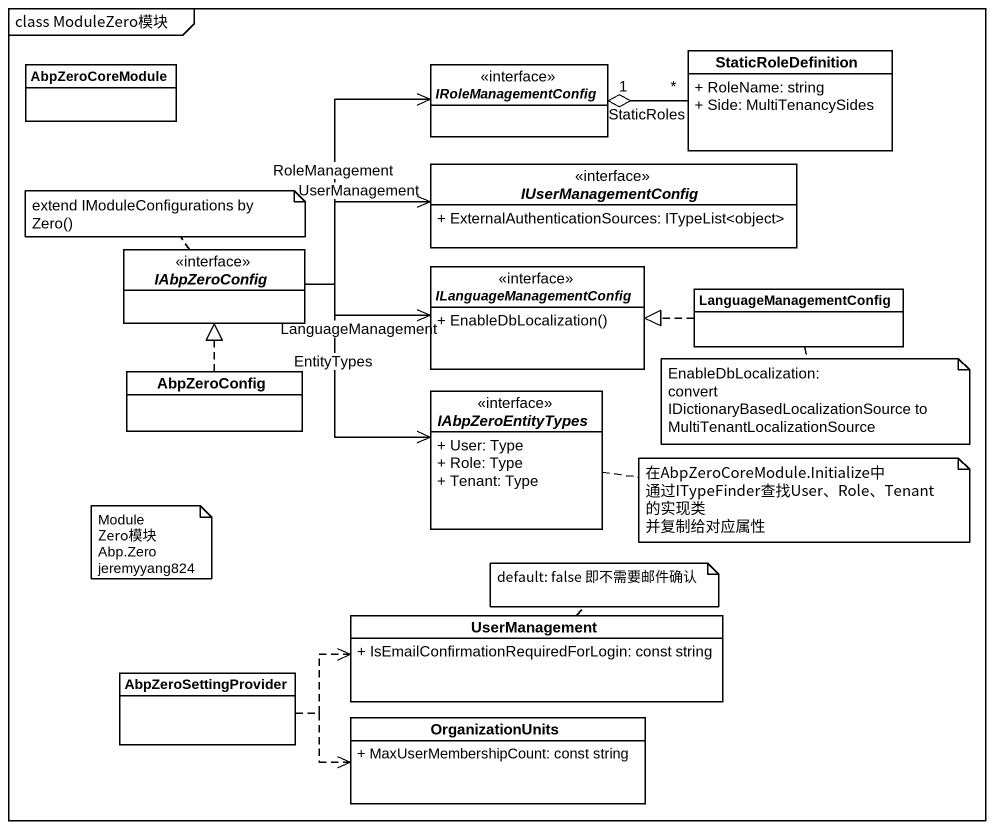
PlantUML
@startuml
mainframe class ModuleZero模块
hide circle
hide empty members
skinparam classAttributeIconSize 0
class StaticRoleDefinition {
  + RoleName: string
  + Side: MultiTenancySides
}
class AbpZeroCoreModule
interface IRoleManagementConfig
interface IUserManagementConfig {
  + ExternalAuthenticationSources: ITypeList<object>
}
interface IAbpZeroConfig
interface ILanguageManagementConfig {
  + EnableDbLocalization()
}
class LanguageManagementConfig
class AbpZeroConfig
interface IAbpZeroEntityTypes {
  + User: Type
  + Role: Type
  + Tenant: Type
}
class UserManagement {
  + IsEmailConfirmationRequiredForLogin: const string
}
class AbpZeroSettingProvider
class OrganizationUnits {
  + MaxUserMembershipCount: const string
}
StaticRoleDefinition "*" -left-o "1" IRoleManagementConfig : StaticRoles
IAbpZeroConfig -up-> IRoleManagementConfig : RoleManagement
IAbpZeroConfig -right-> IUserManagementConfig : UserManagement
IAbpZeroConfig -right-> ILanguageManagementConfig : LanguageManagement
IAbpZeroConfig -right-> IAbpZeroEntityTypes : EntityTypes
LanguageManagementConfig .left.|> ILanguageManagementConfig
AbpZeroConfig .up.|> IAbpZeroConfig
AbpZeroSettingProvider .right.> UserManagement
AbpZeroSettingProvider .right.> OrganizationUnits
note top of IAbpZeroConfig : extend IModuleConfigurations by Zero()
note bottom of LanguageManagementConfig
  EnableDbLocalization:
  convert IDictionaryBasedLocalizationSource to MultiTenantLocalizationSource
end note
note right of IAbpZeroEntityTypes
  在AbpZeroCoreModule.Initialize中
  通过ITypeFinder查找User、Role、Tenant的实现类
  并复制给对应属性
end note
note as N4
  ModuleZero模块
  Abp.Zero
  jeremyyang824
end note
note top of UserManagement : default: false 即不需要邮件确认
@enduml
